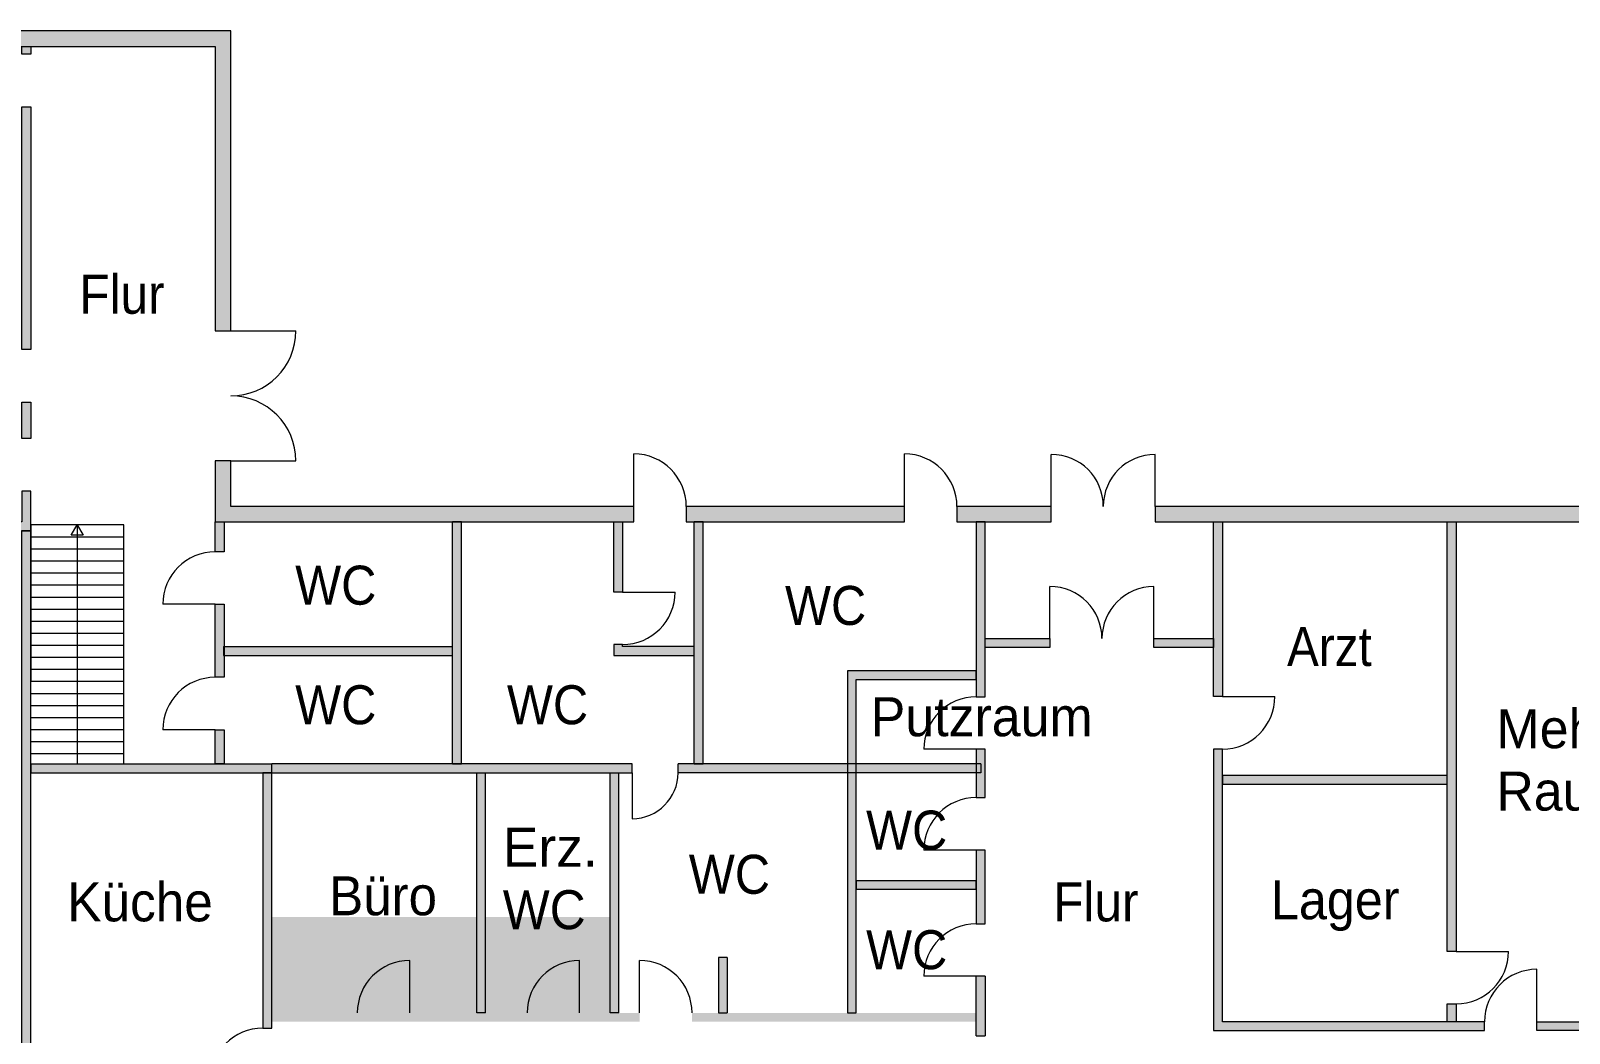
# Model space of a CAD drawing. Header units: inches. Extents: x -15998 to 80878, y -17133 to 67803.
# Drawn here: x 11604 to 41207, y 48526 to 67803 of the extents above; entities that cross this region are included whole.
import ezdxf

# ---------------------------------------------------------------- set-up
doc = ezdxf.new("R2010")
doc.units = ezdxf.units.IN
doc.header["$LTSCALE"] = 303
doc.header["$MEASUREMENT"] = 0
doc.linetypes.add('Standardmuster', pattern=[0])
doc.linetypes.add('Volllinie', pattern=[0])
doc.layers.add('Grundebene', color=7, linetype='Continuous')
doc.styles.add('ARIAL', font='arial.ttf', dxfattribs={"height": 0.2})

# ---------------------------------------------------------------- blocks, each defined once
blk = doc.blocks.new('Color_Area-1B2')
at = {"layer": 'Grundebene', "true_color": 0x000000, "transparency": 33554687}
h = blk.add_hatch(color=18, dxfattribs=at)
h.paths.add_polyline_path([(11434, 58953), (11434, 58357), (-12130, 58357), (-12130, 58187), (11604, 58187), (11604, 58953)], flags=0)
h.paths.add_polyline_path([(11433, 61672), (11434, 66343), (11604, 66343), (11603, 61672)], flags=0)
h.paths.add_polyline_path([(11433, 60662), (11603, 60662), (11604, 59963), (11434, 59963)], flags=0)
h.paths.add_polyline_path([(11604, 67353), (11434, 67353), (11434, 67503), (11604, 67503)], flags=0)
at = {"layer": 'Grundebene', "color": 18, "linetype": 'Volllinie', "lineweight": 9, "true_color": 0x000000}
for p, q in [((11434, 67353), (11434, 67503)), ((11434, 67503), (11604, 67503)), ((11604, 67503), (11604, 67353)), ((11604, 67353), (11434, 67353)), ((11433, 61672), (11434, 66343)), ((11434, 66343), (11604, 66343)), ((11604, 66343), (11603, 61672)), ((11603, 61672), (11433, 61672)), ((11433, 60662), (11603, 60662)), ((11434, 59963), (11433, 60662)), ((11603, 60662), (11604, 59963)), ((11604, 59963), (11434, 59963)), ((11434, 58953), (11434, 58357)), ((11604, 58953), (11434, 58953)), ((11604, 58187), (11604, 58953)), ((11434, 58357), (-12130, 58357)), ((-12130, 58357), (-12130, 58187)), ((-12130, 58187), (11604, 58187))]:
    blk.add_line(p, q, dxfattribs=at)
blk = doc.blocks.new('Color_Area-1C5')
at = {"layer": 'Grundebene', "true_color": 0x000000, "transparency": 33554687}
blk.add_hatch(color=18, dxfattribs=at).paths.add_polyline_path([(11604, 45024), (11604, 58187), (11434, 58187), (11434, 45024)], flags=0)
at = {"layer": 'Grundebene', "color": 18, "linetype": 'Volllinie', "lineweight": 9, "true_color": 0x000000}
for p, q in [((11604, 58187), (11434, 58187)), ((11434, 45024), (11434, 58187)), ((11604, 45024), (11604, 58187)), ((11434, 45024), (11604, 45024))]:
    blk.add_line(p, q, dxfattribs=at)
blk = doc.blocks.new('Color_Area-209')
at = {"layer": 'Grundebene', "true_color": 0x000000, "transparency": 33554687}
blk.add_hatch(color=18, dxfattribs=at).paths.add_polyline_path([(11604, 53536), (16240, 53536), (16240, 53706), (11604, 53706)], flags=0)
at = {"layer": 'Grundebene', "color": 18, "linetype": 'Volllinie', "lineweight": 9, "true_color": 0x000000}
for p, q in [((11604, 53706), (16240, 53706)), ((11604, 53706), (11604, 53536)), ((16240, 53536), (16240, 53706)), ((11604, 53536), (16240, 53536))]:
    blk.add_line(p, q, dxfattribs=at)
blk = doc.blocks.new('Color_Area-20E')
at = {"layer": 'Grundebene', "true_color": 0x000000, "transparency": 33554687}
h = blk.add_hatch(color=18, dxfattribs=at)
h.paths.add_polyline_path([(23175, 53706), (16240, 53706), (16240, 53536), (23175, 53536)], flags=0)
h.paths.add_polyline_path([(29883, 53706), (24060, 53706), (24060, 53536), (29883, 53536)], flags=0)
at = {"layer": 'Grundebene', "color": 18, "linetype": 'Volllinie', "lineweight": 9, "true_color": 0x000000}
for p, q in [((23175, 53706), (16240, 53706)), ((16240, 53536), (16240, 53706)), ((23175, 53536), (23175, 53706)), ((29883, 53706), (24060, 53706)), ((24060, 53536), (24060, 53706)), ((29883, 53706), (29883, 53536)), ((16240, 53536), (23175, 53536)), ((29883, 53536), (24060, 53536))]:
    blk.add_line(p, q, dxfattribs=at)
blk = doc.blocks.new('Color_Area-217')
at = {"layer": 'Grundebene', "true_color": 0x000000, "transparency": 33554687}
h = blk.add_hatch(color=18, dxfattribs=at)
h.paths.add_polyline_path([(29798, 53986), (29798, 53057), (29968, 53057), (29968, 53986)], flags=0)
h.paths.add_polyline_path([(29798, 48477), (29968, 48477), (29968, 49621), (29798, 49621)], flags=0)
h.paths.add_polyline_path([(29968, 47467), (29798, 47467), (29798, 47195), (29968, 47195)], flags=0)
h.paths.add_polyline_path([(29798, 50631), (29968, 50631), (29968, 52047), (29798, 52047)], flags=0)
h.paths.add_polyline_path([(29968, 58357), (29798, 58357), (29798, 54996), (29968, 54996)], flags=0)
at = {"layer": 'Grundebene', "color": 18, "linetype": 'Volllinie', "lineweight": 9, "true_color": 0x000000}
for p, q in [((29968, 58357), (29798, 58357)), ((29798, 58357), (29798, 54996)), ((29968, 54996), (29968, 58357)), ((29798, 54996), (29968, 54996)), ((29798, 53986), (29798, 53057)), ((29968, 53986), (29798, 53986)), ((29968, 53057), (29968, 53986)), ((29798, 53057), (29968, 53057)), ((29968, 52047), (29798, 52047)), ((29798, 52047), (29798, 50631)), ((29968, 50631), (29968, 52047)), ((29798, 50631), (29968, 50631)), ((29798, 48477), (29798, 49621)), ((29968, 49621), (29798, 49621)), ((29968, 49621), (29968, 48477)), ((29798, 48477), (29968, 48477)), ((29968, 47467), (29798, 47467)), ((29798, 47195), (29798, 47467)), ((29968, 47467), (29968, 47195)), ((29798, 47195), (29968, 47195))]:
    blk.add_line(p, q, dxfattribs=at)
blk = doc.blocks.new('Color_Area-22C')
at = {"layer": 'Grundebene', "true_color": 0x000000, "transparency": 33554687}
blk.add_hatch(color=18, dxfattribs=at).paths.add_polyline_path([(27318, 55496), (27318, 48915), (27488, 48915), (27488, 55326), (29798, 55326), (29798, 55496)], flags=0)
at = {"layer": 'Grundebene', "color": 18, "linetype": 'Volllinie', "lineweight": 9, "true_color": 0x000000}
for p, q in [((27318, 55496), (27318, 48915)), ((29798, 55496), (27318, 55496)), ((29798, 55326), (29798, 55496)), ((27488, 48915), (27488, 55326)), ((27488, 55326), (29798, 55326)), ((27318, 48915), (27488, 48915))]:
    blk.add_line(p, q, dxfattribs=at)
blk = doc.blocks.new('Color_Area-233')
at = {"layer": 'Grundebene', "true_color": 0x000000, "transparency": 33554687}
blk.add_hatch(color=18, dxfattribs=at).paths.add_polyline_path([(24542, 53706), (24542, 58357), (24372, 58357), (24372, 53706)], flags=0)
at = {"layer": 'Grundebene', "color": 18, "linetype": 'Volllinie', "lineweight": 9, "true_color": 0x000000}
for p, q in [((24542, 58357), (24372, 58357)), ((24372, 53706), (24372, 58357)), ((24542, 53706), (24542, 58357)), ((24372, 53706), (24542, 53706))]:
    blk.add_line(p, q, dxfattribs=at)
blk = doc.blocks.new('Color_Area-238')
at = {"layer": 'Grundebene', "true_color": 0x000000, "transparency": 33554687}
h = blk.add_hatch(color=18, dxfattribs=at)
h.paths.add_polyline_path([(24372, 55791), (24372, 55961), (22992, 55961), (22992, 56000), (22822, 56000), (22822, 55791)], flags=0)
h.paths.add_polyline_path([(22822, 57010), (22822, 58357), (22992, 58357), (22992, 57010)], flags=0)
at = {"layer": 'Grundebene', "color": 18, "linetype": 'Volllinie', "lineweight": 9, "true_color": 0x000000}
for p, q in [((22822, 57010), (22822, 58357)), ((22822, 58357), (22992, 58357)), ((22992, 58357), (22992, 57010)), ((22992, 57010), (22822, 57010)), ((22992, 56000), (22822, 56000)), ((22822, 56000), (22822, 55791)), ((22992, 55961), (22992, 56000)), ((24372, 55961), (22992, 55961)), ((24372, 55791), (24372, 55961)), ((22822, 55791), (24372, 55791))]:
    blk.add_line(p, q, dxfattribs=at)
blk = doc.blocks.new('Color_Area-243')
at = {"layer": 'Grundebene', "true_color": 0x000000, "transparency": 33554687}
blk.add_hatch(color=18, dxfattribs=at).paths.add_polyline_path([(19891, 53706), (19891, 58357), (19721, 58357), (19721, 53706)], flags=0)
at = {"layer": 'Grundebene', "color": 18, "linetype": 'Volllinie', "lineweight": 9, "true_color": 0x000000}
for p, q in [((19891, 58357), (19721, 58357)), ((19721, 53706), (19721, 58357)), ((19891, 53706), (19891, 58357)), ((19721, 53706), (19891, 53706))]:
    blk.add_line(p, q, dxfattribs=at)
blk = doc.blocks.new('Color_Area-248')
at = {"layer": 'Grundebene', "true_color": 0x000000, "transparency": 33554687}
blk.add_hatch(color=18, dxfattribs=at).paths.add_polyline_path([(15310, 55791), (19721, 55791), (19721, 55961), (15310, 55961)], flags=0)
at = {"layer": 'Grundebene', "color": 18, "linetype": 'Volllinie', "lineweight": 9, "true_color": 0x000000}
for p, q in [((15310, 55961), (19721, 55961)), ((15310, 55961), (15310, 55791)), ((19721, 55791), (19721, 55961)), ((15310, 55791), (19721, 55791))]:
    blk.add_line(p, q, dxfattribs=at)
blk = doc.blocks.new('Color_Area-24D')
at = {"layer": 'Grundebene', "true_color": 0x000000, "transparency": 33554687}
h = blk.add_hatch(color=18, dxfattribs=at)
h.paths.add_polyline_path([(15325, 56775), (15325, 55371), (15155, 55371), (15155, 56775)], flags=0)
h.paths.add_polyline_path([(15325, 54361), (15325, 53706), (15155, 53706), (15155, 54361)], flags=0)
h.paths.add_polyline_path([(15325, 57785), (15155, 57785), (15155, 58357), (15325, 58357)], flags=0)
at = {"layer": 'Grundebene', "color": 18, "linetype": 'Volllinie', "lineweight": 9, "true_color": 0x000000}
for p, q in [((15155, 57785), (15155, 58357)), ((15155, 58357), (15325, 58357)), ((15325, 58357), (15325, 57785)), ((15325, 57785), (15155, 57785)), ((15155, 55371), (15155, 56775)), ((15155, 56775), (15325, 56775)), ((15325, 56775), (15325, 55371)), ((15325, 55371), (15155, 55371)), ((15155, 53706), (15155, 54361)), ((15155, 54361), (15325, 54361)), ((15325, 54361), (15325, 53706)), ((15325, 53706), (15155, 53706))]:
    blk.add_line(p, q, dxfattribs=at)
blk = doc.blocks.new('Color_Area-25A')
at = {"layer": 'Grundebene', "true_color": 0x000000, "transparency": 33554687}
h = blk.add_hatch(color=18, dxfattribs=at)
h.paths.add_polyline_path([(40587, 48575), (40587, 48745), (48077, 48745), (48077, 48575)], flags=0)
h.paths.add_polyline_path([(39577, 48745), (34534, 48745), (34534, 53989), (34364, 53989), (34364, 48575), (39577, 48575)], flags=0)
h.paths.add_polyline_path([(34534, 54999), (34364, 54999), (34364, 58357), (34534, 58357)], flags=0)
at = {"layer": 'Grundebene', "color": 18, "linetype": 'Volllinie', "lineweight": 9, "true_color": 0x000000}
for p, q in [((34364, 54999), (34364, 58357)), ((34364, 58357), (34534, 58357)), ((34534, 58357), (34534, 54999)), ((34534, 54999), (34364, 54999)), ((34534, 53989), (34364, 53989)), ((34364, 53989), (34364, 48575)), ((34534, 48745), (34534, 53989)), ((34364, 48575), (39577, 48575)), ((39577, 48745), (34534, 48745)), ((39577, 48575), (39577, 48745)), ((40587, 48575), (40587, 48745)), ((40587, 48745), (48077, 48745)), ((48077, 48575), (40587, 48575)), ((48077, 48745), (48077, 48575))]:
    blk.add_line(p, q, dxfattribs=at)
blk = doc.blocks.new('Color_Area-269')
at = {"layer": 'Grundebene', "true_color": 0x000000, "transparency": 33554687}
h = blk.add_hatch(color=18, dxfattribs=at)
h.paths.add_polyline_path([(39030, 50100), (38860, 50100), (38860, 58357), (39030, 58357)], flags=0)
h.paths.add_polyline_path([(39030, 49090), (39030, 48745), (38860, 48745), (38860, 49090)], flags=0)
at = {"layer": 'Grundebene', "color": 18, "linetype": 'Volllinie', "lineweight": 9, "true_color": 0x000000}
for p, q in [((38860, 50100), (38860, 58357)), ((38860, 58357), (39030, 58357)), ((39030, 58357), (39030, 50100)), ((39030, 50100), (38860, 50100)), ((38860, 48745), (38860, 49090)), ((38860, 49090), (39030, 49090)), ((39030, 49090), (39030, 48745)), ((39030, 48745), (38860, 48745))]:
    blk.add_line(p, q, dxfattribs=at)
blk = doc.blocks.new('Color_Area-272')
at = {"layer": 'Grundebene', "true_color": 0x000000, "transparency": 33554687}
blk.add_hatch(color=18, dxfattribs=at).paths.add_polyline_path([(38860, 53481), (34534, 53481), (34534, 53311), (38860, 53311)], flags=0)
at = {"layer": 'Grundebene', "color": 18, "linetype": 'Volllinie', "lineweight": 9, "true_color": 0x000000}
for p, q in [((38860, 53481), (34534, 53481)), ((34534, 53481), (34534, 53311)), ((38860, 53311), (34534, 53311)), ((38860, 53311), (38860, 53481))]:
    blk.add_line(p, q, dxfattribs=at)
blk = doc.blocks.new('Color_Area-277')
at = {"layer": 'Grundebene', "true_color": 0x000000, "transparency": 33554687}
h = blk.add_hatch(color=18, dxfattribs=at)
h.paths.add_polyline_path([(31216, 56116), (31216, 55946), (29968, 55946), (29968, 56116)], flags=0)
h.paths.add_polyline_path([(33216, 56116), (34364, 56116), (34364, 55946), (33216, 55946)], flags=0)
at = {"layer": 'Grundebene', "color": 18, "linetype": 'Volllinie', "lineweight": 9, "true_color": 0x000000}
for p, q in [((29968, 55946), (29968, 56116)), ((29968, 56116), (31216, 56116)), ((31216, 56116), (31216, 55946)), ((33216, 56116), (34364, 56116)), ((33216, 55946), (33216, 56116)), ((34364, 56116), (34364, 55946)), ((31216, 55946), (29968, 55946)), ((34364, 55946), (33216, 55946))]:
    blk.add_line(p, q, dxfattribs=at)
blk = doc.blocks.new('Color_Area-280')
at = {"layer": 'Grundebene', "true_color": 0x000000, "transparency": 33554687}
blk.add_hatch(color=18, dxfattribs=at).paths.add_polyline_path([(27488, 51295), (29798, 51295), (29798, 51465), (27488, 51465)], flags=0)
at = {"layer": 'Grundebene', "color": 18, "linetype": 'Volllinie', "lineweight": 9, "true_color": 0x000000}
for p, q in [((27488, 51465), (29798, 51465)), ((27488, 51465), (27488, 51295)), ((27488, 51295), (29798, 51295)), ((29798, 51295), (29798, 51465))]:
    blk.add_line(p, q, dxfattribs=at)
blk = doc.blocks.new('Color_Area-285')
at = {"layer": 'Grundebene', "true_color": 0x000000, "transparency": 33554687}
blk.add_hatch(color=18, dxfattribs=at).paths.add_polyline_path([(24837, 49985), (24837, 48915), (25007, 48915), (25007, 49985)], flags=0)
at = {"layer": 'Grundebene', "color": 18, "linetype": 'Volllinie', "lineweight": 9, "true_color": 0x000000}
for p, q in [((24837, 49985), (24837, 48915)), ((25007, 49985), (24837, 49985)), ((25007, 49985), (25007, 48915)), ((24837, 48915), (25007, 48915))]:
    blk.add_line(p, q, dxfattribs=at)
blk = doc.blocks.new('door-4AD')
at = {"layer": 'Grundebene', "color": 18, "linetype": 'Standardmuster', "lineweight": 13, "true_color": 0x000000}
blk.add_line((15155, 56775), (14145, 56775), dxfattribs=at)
blk.add_arc((15155, 56775), 1010, 90, 180, dxfattribs=at)
blk = doc.blocks.new('door-4B5')
at = {"layer": 'Grundebene', "color": 18, "linetype": 'Standardmuster', "lineweight": 13, "true_color": 0x000000}
blk.add_line((15155, 54361), (14145, 54361), dxfattribs=at)
blk.add_arc((15155, 54361), 1010, 90, 180, dxfattribs=at)
blk = doc.blocks.new('door-4BD')
at = {"layer": 'Grundebene', "color": 18, "linetype": 'Standardmuster', "lineweight": 13, "true_color": 0x000000}
for p, q in [((15455, 62033), (16705, 62033)), ((15455, 59533), (16705, 59533))]:
    blk.add_line(p, q, dxfattribs=at)
for centre, start, end in [((15455, 62033), 270, 0), ((15455, 59533), 0, 90)]:
    blk.add_arc(centre, 1250, start, end, dxfattribs=at)
blk = doc.blocks.new('door-4C7')
at = {"layer": 'Grundebene', "color": 18, "linetype": 'Standardmuster', "lineweight": 13, "true_color": 0x000000}
blk.add_line((23208, 58657), (23208, 59667), dxfattribs=at)
blk.add_arc((23208, 58657), 1010, 0, 90, dxfattribs=at)
blk = doc.blocks.new('door-4CF')
at = {"layer": 'Grundebene', "color": 18, "linetype": 'Standardmuster', "lineweight": 13, "true_color": 0x000000}
blk.add_line((22992, 57010), (24002, 57010), dxfattribs=at)
blk.add_arc((22992, 57010), 1010, 270, 0, dxfattribs=at)
blk = doc.blocks.new('door-4D7')
at = {"layer": 'Grundebene', "color": 18, "linetype": 'Standardmuster', "lineweight": 13, "true_color": 0x000000}
blk.add_line((29798, 53986), (28788, 53986), dxfattribs=at)
blk.add_arc((29798, 53986), 1010, 90, 180, dxfattribs=at)
blk = doc.blocks.new('door-4DF')
at = {"layer": 'Grundebene', "color": 18, "linetype": 'Standardmuster', "lineweight": 13, "true_color": 0x000000}
blk.add_line((29798, 52047), (28788, 52047), dxfattribs=at)
blk.add_arc((29798, 52047), 1010, 90, 180, dxfattribs=at)
blk = doc.blocks.new('door-4E7')
at = {"layer": 'Grundebene', "color": 18, "linetype": 'Standardmuster', "lineweight": 13, "true_color": 0x000000}
blk.add_line((29798, 49621), (28788, 49621), dxfattribs=at)
blk.add_arc((29798, 49621), 1010, 90, 180, dxfattribs=at)
blk = doc.blocks.new('door-4EF')
at = {"layer": 'Grundebene', "color": 18, "linetype": 'Standardmuster', "lineweight": 13, "true_color": 0x000000}
blk.add_line((28416, 58657), (28416, 59667), dxfattribs=at)
blk.add_arc((28416, 58657), 1010, 0, 90, dxfattribs=at)
blk = doc.blocks.new('door-4F7')
at = {"layer": 'Grundebene', "color": 18, "linetype": 'Standardmuster', "lineweight": 13, "true_color": 0x000000}
blk.add_line((23319, 48915), (23319, 49925), dxfattribs=at)
blk.add_arc((23319, 48915), 1010, 0, 90, dxfattribs=at)
blk = doc.blocks.new('door-4FF')
at = {"layer": 'Grundebene', "color": 18, "linetype": 'Standardmuster', "lineweight": 13, "true_color": 0x000000}
blk.add_line((34534, 54999), (35544, 54999), dxfattribs=at)
blk.add_arc((34534, 54999), 1010, 270, 0, dxfattribs=at)
blk = doc.blocks.new('door-507')
at = {"layer": 'Grundebene', "color": 18, "linetype": 'Standardmuster', "lineweight": 13, "true_color": 0x000000}
blk.add_line((39030, 50100), (40040, 50100), dxfattribs=at)
blk.add_arc((39030, 50100), 1010, 270, 0, dxfattribs=at)
blk = doc.blocks.new('door-50F')
at = {"layer": 'Grundebene', "color": 18, "linetype": 'Standardmuster', "lineweight": 13, "true_color": 0x000000}
blk.add_line((40587, 48745), (40587, 49755), dxfattribs=at)
blk.add_arc((40587, 48745), 1010, 90, 180, dxfattribs=at)
blk = doc.blocks.new('door-517')
at = {"layer": 'Grundebene', "color": 18, "linetype": 'Standardmuster', "lineweight": 13, "true_color": 0x000000}
for p, q in [((31242, 58657), (31242, 59657)), ((33242, 58657), (33242, 59657))]:
    blk.add_line(p, q, dxfattribs=at)
for centre, start, end in [((31242, 58657), 0, 90), ((33242, 58657), 90, 180)]:
    blk.add_arc(centre, 1000, start, end, dxfattribs=at)
blk = doc.blocks.new('door-521')
at = {"layer": 'Grundebene', "color": 18, "linetype": 'Standardmuster', "lineweight": 13, "true_color": 0x000000}
for p, q in [((31216, 56116), (31216, 57116)), ((33216, 56116), (33216, 57116))]:
    blk.add_line(p, q, dxfattribs=at)
for centre, start, end in [((31216, 56116), 0, 90), ((33216, 56116), 90, 180)]:
    blk.add_arc(centre, 1000, start, end, dxfattribs=at)
blk = doc.blocks.new('Color_Area-62A')
at = {"layer": 'Grundebene', "true_color": 0x000000, "transparency": 33554687}
h = blk.add_hatch(color=18, dxfattribs=at)
h.paths.add_polyline_path([(57003, 22868), (56703, 22868), (56703, 21862), (57003, 21862)], flags=0)
h.paths.add_polyline_path([(61499, 16100), (61499, 19589), (57003, 19589), (57003, 19862), (56703, 19862), (56703, 19289), (61199, 19289), (61199, 16100)], flags=0)
h.paths.add_polyline_path([(61499, 12426), (61499, 15090), (61199, 15090), (61199, 12426)], flags=0)
h.paths.add_polyline_path([(52207, -16833), (39576, -16833), (39576, -17133), (52507, -17133), (52507, -13524), (52207, -13524)], flags=0)
h.paths.add_polyline_path([(52207, -10787), (52507, -10787), (52507, -5040), (80878, -5040), (80878, 10442), (73766, 10442), (73766, 7342), (61499, 7342), (61499, 11416), (61199, 11416), (61199, 7042), (74066, 7042), (74066, 10142), (80578, 10142), (80578, -4740), (52207, -4740)], flags=0)
h.paths.add_polyline_path([(47721, -4751), (41897, -4751), (41897, -5051), (48021, -5051), (48021, -4654), (47721, -4654)], flags=0)
h.paths.add_polyline_path([(39897, -4751), (32529, -4751), (32529, -17133), (36119, -17133), (36119, -16833), (32829, -16833), (32829, -5051), (39897, -5051)], flags=0)
h.paths.add_polyline_path([(48021, 4561), (9867, 4561), (9867, 4261), (47721, 4261), (47721, -3644), (48021, -3644)], flags=0)
h.paths.add_polyline_path([(16240, 44249), (15940, 44249), (15940, 40063), (12675, 40063), (12675, 35102), (12975, 35102), (12975, 39763), (16240, 39763)], flags=0)
h.paths.add_polyline_path([(11604, 44724), (11604, 45024), (-12130, 45024), (-12130, 67503), (-10353, 67503), (-10353, 67803), (-12430, 67803), (-12430, 44724)], flags=0)
h.paths.add_polyline_path([(15155, 62033), (15455, 62033), (15455, 67803), (-7353, 67803), (-7353, 67503), (15155, 67503)], flags=0)
h.paths.add_polyline_path([(23208, 58357), (23208, 58657), (15455, 58657), (15455, 59533), (15155, 59533), (15155, 58357)], flags=0)
h.paths.add_polyline_path([(28416, 58357), (28416, 58657), (24218, 58657), (24218, 58357)], flags=0)
h.paths.add_polyline_path([(31242, 58357), (31242, 58657), (29426, 58657), (29426, 58357)], flags=0)
h.paths.add_polyline_path([(48321, 58657), (33242, 58657), (33242, 58357), (48021, 58357), (48021, 34637), (57788, 34637), (57788, 25490), (56703, 25490), (56703, 24868), (57003, 24868), (57003, 25190), (58088, 25190), (58088, 34937), (48321, 34937)], flags=0)
at = {"layer": 'Grundebene', "color": 18, "linetype": 'Volllinie', "lineweight": 9, "true_color": 0x000000}
for points in [[(15155, 62033), (15455, 62033), (15455, 67803), (-7353, 67803), (-7353, 67503), (15155, 67503), (15155, 62033)], [(23208, 58357), (23208, 58657), (15455, 58657), (15455, 59533), (15155, 59533), (15155, 58357), (23208, 58357)], [(28416, 58357), (28416, 58657), (24218, 58657), (24218, 58357), (28416, 58357)], [(31242, 58357), (31242, 58657), (29426, 58657), (29426, 58357), (31242, 58357)], [(48321, 58657), (33242, 58657), (33242, 58357), (48021, 58357), (48021, 34637), (57788, 34637), (57788, 25490), (56703, 25490), (56703, 24868), (57003, 24868), (57003, 25190), (58088, 25190), (58088, 34937), (48321, 34937), (48321, 58657)]]:
    blk.add_lwpolyline(points, dxfattribs=at)
blk = doc.blocks.new('door-691')
at = {"layer": 'Grundebene', "color": 18, "linetype": 'Standardmuster', "lineweight": 13, "true_color": 0x000000}
blk.add_line((22166, 48915), (22166, 49925), dxfattribs=at)
blk.add_arc((22166, 48915), 1010, 90, 180, dxfattribs=at)
blk = doc.blocks.new('door-699')
at = {"layer": 'Grundebene', "color": 18, "linetype": 'Standardmuster', "lineweight": 13, "true_color": 0x000000}
blk.add_line((18897, 48915), (18897, 49925), dxfattribs=at)
blk.add_arc((18897, 48915), 1010, 90, 180, dxfattribs=at)
blk = doc.blocks.new('Color_Area-6B6')
at = {"layer": 'Grundebene', "true_color": 0x000000, "transparency": 33554687}
blk.add_hatch(color=18, dxfattribs=at).paths.add_polyline_path([(16240, 48624), (16240, 53536), (16070, 53536), (16070, 48624)], flags=0)
at = {"layer": 'Grundebene', "color": 18, "linetype": 'Volllinie', "lineweight": 9, "true_color": 0x000000}
for p, q in [((16240, 53536), (16070, 53536)), ((16070, 53536), (16070, 48624)), ((16240, 48624), (16240, 53536)), ((16070, 48624), (16240, 48624))]:
    blk.add_line(p, q, dxfattribs=at)
blk = doc.blocks.new('Color_Area-6BB')
at = {"layer": 'Grundebene', "true_color": 0x000000, "transparency": 33554687}
blk.add_hatch(color=18, dxfattribs=at).paths.add_polyline_path([(20186, 48915), (20186, 53536), (20356, 53536), (20356, 48915)], flags=0)
at = {"layer": 'Grundebene', "color": 18, "linetype": 'Volllinie', "lineweight": 9, "true_color": 0x000000}
for p, q in [((20186, 48915), (20186, 53536)), ((20186, 53536), (20356, 53536)), ((20356, 48915), (20356, 53536)), ((20356, 48915), (20186, 48915))]:
    blk.add_line(p, q, dxfattribs=at)
blk = doc.blocks.new('Color_Area-6C0')
at = {"layer": 'Grundebene', "true_color": 0x000000, "transparency": 33554687}
blk.add_hatch(color=18, dxfattribs=at).paths.add_polyline_path([(22752, 48915), (22752, 53536), (22922, 53536), (22922, 48915)], flags=0)
at = {"layer": 'Grundebene', "color": 18, "linetype": 'Volllinie', "lineweight": 9, "true_color": 0x000000}
for p, q in [((22752, 48915), (22752, 53536)), ((22752, 53536), (22922, 53536)), ((22922, 48915), (22922, 53536)), ((22922, 48915), (22752, 48915))]:
    blk.add_line(p, q, dxfattribs=at)
blk = doc.blocks.new('door-7B1')
at = {"layer": 'Grundebene', "color": 18, "linetype": 'Standardmuster', "lineweight": 13, "true_color": 0x000000}
blk.add_line((23175, 53536), (23175, 52651), dxfattribs=at)
blk.add_arc((23175, 53536), 885, 270.0007, 0.0007, dxfattribs=at)

msp = doc.modelspace()

# ---------------------------------------------------------------- hatches: boundary and pattern name
at = {"layer": 'Grundebene', "true_color": 0xffffff, "transparency": 33554687}
msp.add_hatch(color=7, dxfattribs=at).paths.add_polyline_path([(16240, 50760), (22752, 50760), (22752, 48745), (16240, 48745)], flags=0)
at = {"layer": 'Grundebene', "true_color": 0x000000, "transparency": 33554687}
for points in [[(16240, 48745), (17887, 48745), (17887, 48915), (16240, 48915)], [(18897, 48745), (21156, 48745), (21156, 48915), (18897, 48915)], [(22166, 48745), (23319, 48745), (23319, 48915), (22166, 48915)], [(29798, 48745), (24329, 48745), (24329, 48915), (29798, 48915)]]:
    msp.add_hatch(color=18, dxfattribs=at).paths.add_polyline_path(points, flags=0)

# ---------------------------------------------------------------- linework, layer by layer
at = {"layer": 'Grundebene', "color": 18, "linetype": 'Volllinie', "lineweight": 13, "true_color": 0x000000}
for p, q in [((11604, 58304), (11604, 55294)), ((13394, 58304), (11604, 58304)), ((11604, 58072), (13394, 58072)), ((12499, 58304), (12499, 53706)), ((13394, 53706), (13394, 58304)), ((11604, 57840), (13394, 57840)), ((11604, 57609), (13394, 57609)), ((11604, 57377), (13394, 57377)), ((11604, 57146), (13394, 57146)), ((11604, 56914), (13394, 56914)), ((11604, 56683), (13394, 56683)), ((11604, 56451), (13394, 56451)), ((11604, 56220), (13394, 56220)), ((11604, 55988), (13394, 55988)), ((11604, 55757), (13394, 55757)), ((11604, 55525), (13394, 55525)), ((11604, 55294), (13394, 55294)), ((11604, 55294), (13394, 55294)), ((11604, 55062), (13394, 55062)), ((11604, 55062), (13394, 55062)), ((11604, 54830), (13394, 54830)), ((11604, 54830), (13394, 54830)), ((11604, 54599), (13394, 54599)), ((11604, 54599), (13394, 54599)), ((11604, 54367), (13394, 54367)), ((11604, 54367), (13394, 54367)), ((11604, 54136), (13394, 54136)), ((11604, 54136), (13394, 54136)), ((11604, 53904), (13394, 53904))]:
    msp.add_line(p, q, dxfattribs=at)
at = {"layer": 'Grundebene', "color": 18, "linetype": 'Standardmuster', "lineweight": 13, "true_color": 0x000000}
for p, q in [((12384, 58104), (12499, 58304)), ((12615, 58104), (12384, 58104)), ((12499, 58304), (12615, 58104))]:
    msp.add_line(p, q, dxfattribs=at)
msp.add_arc((16070, 47614), 1010, 90, 180, dxfattribs=at)

# ---------------------------------------------------------------- block references
at = {"layer": 'Grundebene'}
for name in ['Color_Area-62A', 'Color_Area-1B2', 'door-4BD', 'door-4C7', 'door-4EF', 'door-517', 'Color_Area-24D', 'Color_Area-243', 'Color_Area-238', 'Color_Area-233', 'Color_Area-217', 'Color_Area-25A', 'Color_Area-269', 'Color_Area-1C5', 'door-4AD', 'door-4CF', 'door-521', 'Color_Area-248', 'Color_Area-277', 'door-4B5', 'Color_Area-22C', 'door-4D7', 'door-4FF', 'Color_Area-209', 'Color_Area-20E', 'Color_Area-6B6', 'Color_Area-6BB', 'Color_Area-6C0', 'door-7B1', 'Color_Area-272', 'door-4DF', 'Color_Area-280', 'door-4E7', 'door-507', 'door-699', 'door-691', 'door-4F7', 'Color_Area-285', 'door-50F']:
    msp.add_blockref(name, (0, 0), dxfattribs=at)

# ---------------------------------------------------------------- texts
at = {"layer": 'Grundebene', "color": 18, "lineweight": 18, "true_color": 0x000000, "style": 'ARIAL'}
for s, width, p in [('Flur', 0.911033, (12537, 62362)), ('WC', 0.895152, (16692, 56767)), ('WC', 0.895152, (26117, 56377)), ('Arzt', 0.875541, (35777, 55587)), ('WC', 0.895152, (16692, 54467)), ('WC', 0.895152, (20767, 54467)), ('Putzraum', 0.952477, (27767, 54237)), ('Mehrzweckraum', 0.95365, (39807, 54007)), ('Raum 14', 0.950177, (39807, 52807)), ('WC', 0.895152, (27677, 52057)), ('Erz.', 0.981397, (20687, 51726)), ('WC', 0.895152, (24267, 51207)), ('Büro', 0.937231, (17347, 50794)), ('Küche', 0.942761, (12307, 50677)), ('WC', 0.913041, (20687, 50526)), ('Flur', 0.911033, (31277, 50677)), ('Lager', 0.923613, (35467, 50717)), ('WC', 0.895152, (27677, 49757))]:
    msp.add_text(s, height=750, dxfattribs=dict(at, width=width)).set_placement(p)

doc.saveas('drawing.dxf')
